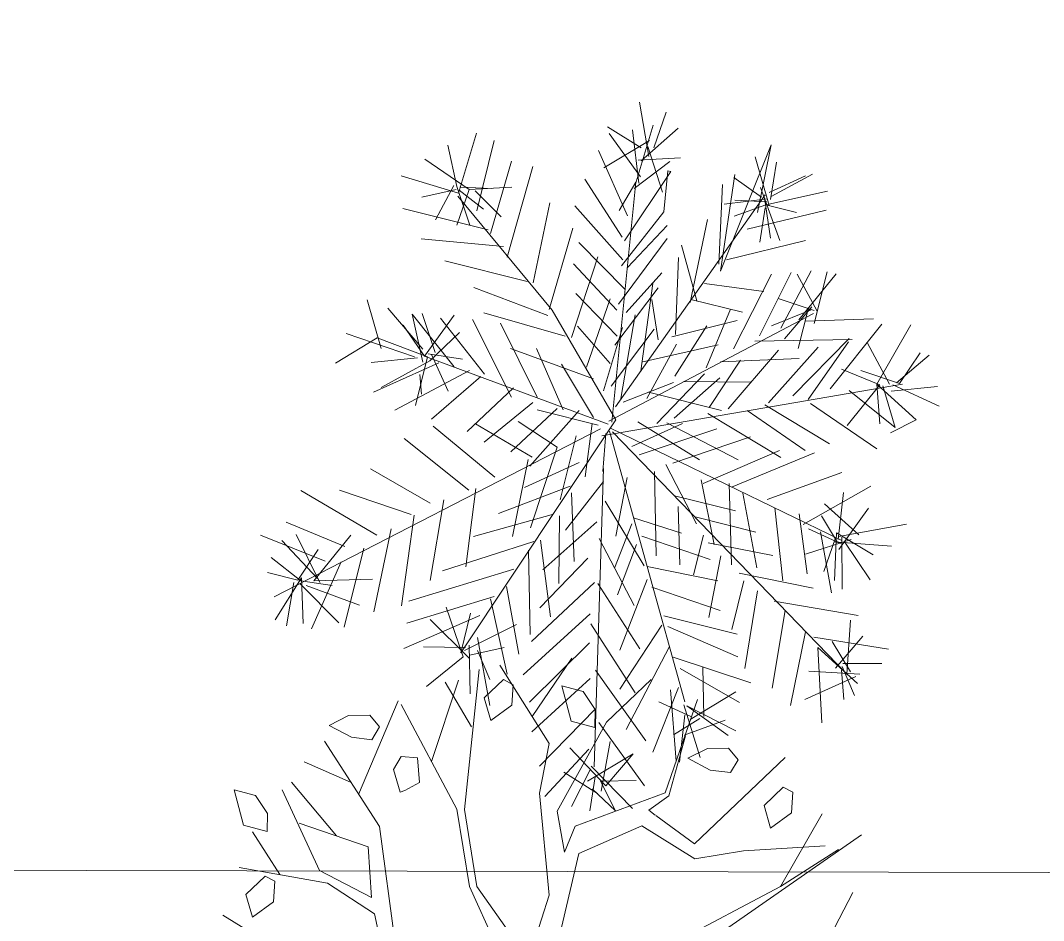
# Model space of a CAD drawing. Header units: millimetres. Extents: x -176651 to 388869, y -469666 to 486614.
# Drawn here: x 240476 to 244578, y 120836 to 124446 of the extents above; entities that cross this region are included whole.
import ezdxf

# ---------------------------------------------------------------- set-up
doc = ezdxf.new("R2010")
doc.units = ezdxf.units.MM
doc.layers.add('A- FURNITURE', color=252, linetype='Continuous', lineweight=0)
doc.layers.add('ad-Road', color=8, linetype='Continuous')
doc.layers.add('ad-Road Hatch', color=8, linetype='Continuous')

# ---------------------------------------------------------------- blocks, each defined once
blk = doc.blocks.new('A$C4fb60e89')
at = {"layer": 'ad-Road Hatch', "ltscale": 5, "transparency": 33554687}
h = blk.add_hatch(dxfattribs=at)
h.set_pattern_fill('AR-HBONE', color=256, scale=15)
h.set_pattern_definition([(45, (-193247.7, -428758.8), (0, 2155.2615), [4572, -1524]), (135, (-192170.1, -427681.1), (2e-13, 2155.2615), [4572, -1524])])
h.paths.add_polyline_path([(175594.5, -250241), (169177.9, -249341.1), (167473.5, -249057.1), (167473.5, -138693.9), (101313.5, -138693.9), (101313.5, -199953.9), (101307.7, -237994.6), (101040.4, -268291), (101007.7, -280967.7), (101066.4, -293683.6), (101242.5, -311127.2), (100909.9, -319343.6), (100949.1, -333937.5), (100668.7, -366959.6), (100727.3, -390982.9), (100668.7, -404585.6), (100538.2, -420418.5), (100466.5, -428758.8), (92426.2, -427265.5), (92163.5, -427209.5), (92163.5, -321453.9), (24803.5, -321453.9), (24803.5, -412960.5), (15653.5, -411028.6), (15653.5, -321452.2), (-19535.1, -321452.2), (-34427.5, -319476.7), (-65207.4, -315394.6), (-171770.1, -301268.1), (-185853.9, -298333.1), (-193247.7, -296831.5), (-193244, -292907.6), (-191913.8, -285219.4), (-191838.8, -284678.8), (-183397.4, -286393.2), (-169722.9, -289242.8), (-53141.2, -304697.5), (-18730.1, -309262.2), (15653.3, -309262.2), (15653.5, 703.4), (24803.5, 1114.6), (24803.5, -129543.9), (92163.5, -129543.9), (92163.5, 15133.3), (101313.5, 17712.8), (101313.5, -129543.9), (167473.5, -129543.9), (167473.5, 35551.6), (175738, 37855), (175848.8, 28595.3), (175835.8, 25947.4), (175777.1, 14040.5), (175855.3, 2315.8), (175659.7, -18036.1), (175731.4, -34038.6), (175718.4, -46839.2), (175672.7, -63402.4), (175816.2, -82071.9), (175542.3, -106356), (175490.2, -124640.8), (175574.9, -145018.8), (175731.4, -168892), (175796.6, -181268.8), (175796.6, -192667.4), (175744.5, -208200.3), (175829.2, -223276.8), (175887.9, -234871.1)])
h.paths.add_polyline_path([(24803.5, -309263.9), (92163.5, -309263.9), (92163.5, -138693.9), (24803.5, -138693.9)], flags=16)
blk = doc.blocks.new('ERFWEF')
at = {"color": 219, "linetype": 'Continuous', "true_color": 0x642165}
for p, q in [((260796.0902, 1945739.3816), (260796.2935, 1945739.9083)), ((260796.2036, 1945739.6946), (260796.1494, 1945739.8953)), ((260796.4871, 1945739.5478), (260796.3792, 1945739.9032)), ((260795.7407, 1945739.8671), (260795.655, 1945739.8499)), ((260795.6951, 1945739.5511), (260795.948, 1945739.8726)), ((260795.8231, 1945739.846), (260795.7407, 1945739.8671)), ((260796.0611, 1945739.3905), (260795.9552, 1945739.8549)), ((260796.0128, 1945739.6023), (260796.2025, 1945739.8886)), ((260796.4497, 1945739.671), (260796.6651, 1945739.8543)), ((260795.655, 1945739.8499), (260795.7283, 1945739.7805)), ((260795.8481, 1945739.7913), (260795.8231, 1945739.846)), ((260796.3777, 1945739.8439), (260796.2841, 1945739.7927)), ((260796.3777, 1945739.8439), (260796.4098, 1945739.8135)), ((260796.3832, 1945739.7352), (260796.4098, 1945739.8135)), ((260795.7432, 1945739.406), (260795.6208, 1945739.7933)), ((260795.7283, 1945739.7805), (260795.8048, 1945739.7494)), ((260795.8048, 1945739.7494), (260795.8481, 1945739.7913)), ((260796.2841, 1945739.7927), (260796.2859, 1945739.6979)), ((260795.6783, 1945739.6076), (260795.5204, 1945739.7345)), ((260796.2859, 1945739.6979), (260796.3832, 1945739.7352)), ((260796.5972, 1945739.7583), (260796.5955, 1945739.6119)), ((260796.5972, 1945739.7583), (260796.6737, 1945739.7139)), ((260795.22, 1945739.7005), (260795.2183, 1945739.5541)), ((260795.22, 1945739.7005), (260795.2964, 1945739.6561)), ((260796.7012, 1945739.6309), (260796.6737, 1945739.7139)), ((260796.7315, 1945739.5699), (260796.9496, 1945739.6891)), ((260795.324, 1945739.5731), (260795.2964, 1945739.6561)), ((260795.4655, 1945739.298), (260795.4049, 1945739.6493)), ((260795.5669, 1945739.4141), (260795.4499, 1945739.67)), ((260795.9006, 1945739.6536), (260795.8574, 1945739.6118)), ((260795.963, 1945739.6308), (260795.9006, 1945739.6536)), ((260795.8574, 1945739.6118), (260795.8591, 1945739.517)), ((260795.9448, 1945739.5342), (260795.963, 1945739.6308)), ((260796.5955, 1945739.6119), (260796.6804, 1945739.5626)), ((260796.6804, 1945739.5626), (260796.7012, 1945739.6309)), ((260796.9603, 1945739.3465), (260797.0136, 1945739.6285)), ((260795.3032, 1945739.5048), (260795.324, 1945739.5731)), ((260796.4466, 1945739.2786), (260796.7315, 1945739.5699)), ((260795.2183, 1945739.5541), (260795.3032, 1945739.5048)), ((260795.8791, 1945739.5188), (260795.9448, 1945739.5342)), ((260796.3978, 1945739.3655), (260796.4871, 1945739.5478)), ((260796.8844, 1945739.2352), (260797.1075, 1945739.5623)), ((260795.3068, 1945739.3243), (260795.2464, 1945739.5189)), ((260795.6787, 1945739.3387), (260795.4355, 1945739.5027)), ((260795.8591, 1945739.517), (260795.8791, 1945739.5188)), ((260797.0188, 1945739.4381), (260797.1934, 1945739.4539)), ((260795.6665, 1945738.8183), (260795.7432, 1945739.406)), ((260796.8953, 1945739.2203), (260797.0223, 1945739.4345)), ((260795.4822, 1945739.2414), (260795.1578, 1945739.3947)), ((260796.0283, 1945739.0791), (260796.0611, 1945739.3905)), ((260796.0574, 1945739.0703), (260796.0902, 1945739.3816)), ((260796.3282, 1945738.9609), (260796.3978, 1945739.3655)), ((260797.0942, 1945739.3625), (260797.0085, 1945739.3453)), ((260797.1766, 1945739.3415), (260797.0942, 1945739.3625)), ((260795.2488, 1945739.3337), (260795.1552, 1945739.2825)), ((260795.2488, 1945739.3337), (260795.2809, 1945739.3034)), ((260795.6787, 1945739.3387), (260795.6379, 1945739.1393)), ((260797.0085, 1945739.3453), (260797.0817, 1945739.2759)), ((260797.2016, 1945739.2868), (260797.1766, 1945739.3415)), ((260795.1552, 1945739.2825), (260795.157, 1945739.1877)), ((260795.2543, 1945739.225), (260795.2809, 1945739.3034)), ((260795.6379, 1945739.1393), (260795.4655, 1945739.298)), ((260796.4321, 1945739.1114), (260796.4466, 1945739.2786)), ((260797.1583, 1945739.2449), (260797.2016, 1945739.2868)), ((260795.6322, 1945739.0724), (260795.4822, 1945739.2414)), ((260796.9446, 1945739.0072), (260797.3863, 1945739.2465)), ((260797.0817, 1945739.2759), (260797.1583, 1945739.2449)), ((260795.361, 1945738.8903), (260795.0437, 1945739.2268)), ((260795.157, 1945739.1877), (260795.2543, 1945739.225)), ((260796.4321, 1945739.1114), (260796.5004, 1945739.2005)), ((260796.5004, 1945739.2005), (260796.8844, 1945739.2352)), ((260796.8032, 1945739.1853), (260796.8953, 1945739.2203)), ((260796.8225, 1945739.159), (260796.8032, 1945739.1853)), ((260796.8238, 1945739.1577), (260796.9446, 1945739.0072)), ((260796.4867, 1945739.0914), (260796.7587, 1945739.1325)), ((260796.7587, 1945739.1325), (260796.9297, 1945738.9489)), ((260797.3469, 1945739.1337), (260797.2533, 1945739.0825)), ((260797.3469, 1945739.1337), (260797.3789, 1945739.1034)), ((260796.0797, 1945738.7625), (260796.0283, 1945739.0791)), ((260796.2827, 1945738.7145), (260796.4867, 1945739.0914)), ((260797.2533, 1945739.0825), (260797.255, 1945738.9877)), ((260797.3524, 1945739.025), (260797.3789, 1945739.1034)), ((260795.2265, 1945739.033), (260795.0548, 1945738.9041)), ((260795.6164, 1945738.7888), (260795.6322, 1945739.0724)), ((260796.1586, 1945738.7924), (260796.0574, 1945739.0703)), ((260797.255, 1945738.9877), (260797.3524, 1945739.025)), ((260794.9209, 1945738.9898), (260794.9192, 1945738.8435)), ((260794.9209, 1945738.9898), (260794.9973, 1945738.9455)), ((260796.2116, 1945738.7831), (260796.3282, 1945738.9609)), ((260797.2324, 1945738.7521), (260797.4693, 1945738.9892)), ((260795.0249, 1945738.8625), (260794.9973, 1945738.9455)), ((260796.9297, 1945738.9489), (260797.1261, 1945738.9286)), ((260797.1261, 1945738.9286), (260797.4473, 1945738.8627)), ((260795.6113, 1945738.7801), (260795.361, 1945738.8903)), ((260794.9192, 1945738.8435), (260795.0041, 1945738.7942)), ((260795.0041, 1945738.7942), (260795.0249, 1945738.8625)), ((260795.3807, 1945738.8671), (260795.1705, 1945738.7901)), ((260795.6907, 1945738.6871), (260795.3807, 1945738.8671)), ((260797.5999, 1945738.8666), (260796.8245, 1945738.5908)), ((260797.2324, 1945738.7521), (260797.4949, 1945738.8338)), ((260795.1705, 1945738.7901), (260794.9016, 1945738.5833)), ((260795.1648, 1945738.788), (260795.0798, 1945738.4915)), ((260795.78, 1945738.7289), (260795.6665, 1945738.8183)), ((260795.0404, 1945738.69), (260794.9087, 1945738.7665)), ((260795.78, 1945738.7289), (260796.0735, 1945738.7571)), ((260796.6805, 1945738.6276), (260797.2324, 1945738.7521)), ((260795.7173, 1945738.6723), (260795.4985, 1945738.3941)), ((260795.691, 1945738.6876), (260795.7173, 1945738.6723)), ((260796.2937, 1945738.669), (260796.6805, 1945738.6276)), ((260795.7634, 1945738.6456), (260795.5094, 1945738.3597)), ((260795.7631, 1945738.6451), (260795.7641, 1945738.6445)), ((260796.0329, 1945738.6464), (260795.7641, 1945738.6445)), ((260797.3715, 1945738.5074), (260797.5052, 1945738.6522)), ((260795.0121, 1945738.6002), (260794.9185, 1945738.5491)), ((260795.0121, 1945738.6002), (260795.0442, 1945738.5699)), ((260795.2836, 1945738.5208), (260795.3023, 1945738.6038)), ((260795.3023, 1945738.6038), (260795.36, 1945738.6016)), ((260795.36, 1945738.6016), (260795.3925, 1945738.5306)), ((260796.2823, 1945738.6075), (260796.6871, 1945738.5535)), ((260796.8245, 1945738.5908), (260796.9199, 1945738.4417)), ((260794.9185, 1945738.5491), (260794.9203, 1945738.4543)), ((260795.0176, 1945738.4915), (260795.0442, 1945738.5699)), ((260796.0838, 1945738.5571), (260795.9309, 1945738.2198)), ((260796.3361, 1945738.1803), (260796.2522, 1945738.5656)), ((260796.6871, 1945738.5535), (260796.7889, 1945738.5295)), ((260795.2849, 1945738.4469), (260795.2836, 1945738.5208)), ((260795.3925, 1945738.5306), (260795.3607, 1945738.4759)), ((260796.1966, 1945738.5349), (260795.9928, 1945738.1838)), ((260796.2026, 1945738.5367), (260796.272, 1945738.209)), ((260796.7889, 1945738.5295), (260797.0466, 1945738.2042)), ((260796.9199, 1945738.4417), (260797.3715, 1945738.5074)), ((260797.3715, 1945738.5074), (260797.469, 1945738.3336)), ((260794.9203, 1945738.4543), (260795.0176, 1945738.4915)), ((260795.0798, 1945738.4915), (260794.9417, 1945738.396)), ((260795.3607, 1945738.4759), (260795.2849, 1945738.4469)), ((260796.9468, 1945738.4027), (260797.2844, 1945738.4947)), ((260797.5, 1945738.4971), (260797.4143, 1945738.4799)), ((260797.4143, 1945738.4799), (260797.4876, 1945738.4105)), ((260797.5824, 1945738.4761), (260797.5, 1945738.4971)), ((260797.6074, 1945738.4213), (260797.5824, 1945738.4761)), ((260797.5642, 1945738.3795), (260797.6074, 1945738.4213)), ((260795.4985, 1945738.3941), (260795.4178, 1945738.3537)), ((260796.9468, 1945738.4027), (260797.0596, 1945738.2552)), ((260797.4876, 1945738.4105), (260797.5642, 1945738.3795)), ((260795.286, 1945738.0205), (260794.9214, 1945738.361)), ((260795.5094, 1945738.3597), (260794.9293, 1945738.2102)), ((260795.4178, 1945738.3537), (260795.1849, 1945738.2863)), ((260795.1901, 1945738.2856), (260795.0484, 1945738.2454)), ((260797.0596, 1945738.2552), (260797.4277, 1945738.2054)), ((260795.9309, 1945738.2198), (260795.7093, 1945738.0089)), ((260795.9928, 1945738.1838), (260795.7536, 1945737.9714)), ((260796.272, 1945738.209), (260796.0991, 1945737.9113)), ((260796.3361, 1945738.1803), (260796.6715, 1945737.8717)), ((260797.0466, 1945738.2042), (260797.0826, 1945737.6681)), ((260795.042, 1945738.1424), (260794.9563, 1945738.1252)), ((260795.1244, 1945738.1214), (260795.042, 1945738.1424)), ((260797.2481, 1945738.161), (260797.2049, 1945738.1192)), ((260797.3105, 1945738.1382), (260797.2481, 1945738.161)), ((260797.2923, 1945738.0416), (260797.3105, 1945738.1382)), ((260794.9563, 1945738.1252), (260795.0296, 1945738.0558)), ((260795.1494, 1945738.0666), (260795.1244, 1945738.1214)), ((260796.2983, 1945738.1118), (260796.1566, 1945737.9248)), ((260796.2983, 1945738.1118), (260796.5079, 1945737.9316)), ((260797.2049, 1945738.1192), (260797.2066, 1945738.0244)), ((260795.0296, 1945738.0558), (260795.1061, 1945738.0248)), ((260795.1061, 1945738.0248), (260795.1494, 1945738.0666)), ((260796.7256, 1945738.0759), (260796.6398, 1945738.0587)), ((260796.6398, 1945738.0587), (260796.7131, 1945737.9893)), ((260796.808, 1945738.0549), (260796.7256, 1945738.0759)), ((260796.833, 1945738.0001), (260796.808, 1945738.0549)), ((260795.1987, 1945738.0126), (260795.1035, 1945737.9625)), ((260795.7536, 1945737.9714), (260795.1987, 1945738.0126)), ((260795.7093, 1945738.0089), (260795.286, 1945738.0205)), ((260797.2066, 1945738.0244), (260797.2266, 1945738.0262)), ((260797.2266, 1945738.0262), (260797.2923, 1945738.0416)), ((260795.4176, 1945737.9909), (260795.324, 1945737.6588)), ((260796.7131, 1945737.9893), (260796.7897, 1945737.9583)), ((260796.7897, 1945737.9583), (260796.833, 1945738.0001)), ((260795.7405, 1945737.9244), (260795.7388, 1945737.778)), ((260795.7405, 1945737.9244), (260795.8169, 1945737.88)), ((260796.1566, 1945737.9248), (260796.2062, 1945737.6969)), ((260796.5079, 1945737.9316), (260796.4215, 1945737.5836)), ((260795.2386, 1945737.8943), (260795.1554, 1945737.8488)), ((260795.281, 1945737.8696), (260795.2444, 1945737.9043)), ((260795.401, 1945737.8937), (260795.3993, 1945737.7474)), ((260795.401, 1945737.8937), (260795.4774, 1945737.8494)), ((260796.0991, 1945737.9113), (260796.0186, 1945737.6302)), ((260795.1554, 1945737.8488), (260795.1571, 1945737.754)), ((260795.2544, 1945737.7913), (260795.281, 1945737.8696)), ((260795.5049, 1945737.7664), (260795.4774, 1945737.8494)), ((260795.8445, 1945737.797), (260795.8169, 1945737.88)), ((260796.1159, 1945737.8547), (260795.9752, 1945737.3276)), ((260796.1159, 1945737.8547), (260796.2171, 1945737.5744)), ((260796.6715, 1945737.8717), (260797.0143, 1945737.579)), ((260795.1571, 1945737.754), (260795.2544, 1945737.7913)), ((260795.4842, 1945737.698), (260795.5049, 1945737.7664)), ((260795.7388, 1945737.778), (260795.8237, 1945737.7287)), ((260795.8237, 1945737.7287), (260795.8445, 1945737.797)), ((260796.4708, 1945737.7823), (260796.7787, 1945737.4581)), ((260797.2067, 1945737.7965), (260797.121, 1945737.7793)), ((260797.121, 1945737.7793), (260797.1943, 1945737.7099)), ((260797.2891, 1945737.7754), (260797.2067, 1945737.7965)), ((260797.3141, 1945737.7207), (260797.2891, 1945737.7754)), ((260795.3993, 1945737.7474), (260795.4842, 1945737.698)), ((260797.2709, 1945737.6788), (260797.3141, 1945737.7207)), ((260796.2062, 1945737.6969), (260796.2392, 1945737.3265)), ((260797.1943, 1945737.7099), (260797.2709, 1945737.6788)), ((260796.8032, 1945737.6556), (260796.76, 1945737.6138)), ((260796.8657, 1945737.6328), (260796.8032, 1945737.6556)), ((260796.0186, 1945737.6302), (260795.7519, 1945737.3987)), ((260796.76, 1945737.6138), (260796.7617, 1945737.519)), ((260796.8474, 1945737.5362), (260796.8657, 1945737.6328)), ((260796.3008, 1945737.5856), (260796.2991, 1945737.4392)), ((260796.3008, 1945737.5856), (260796.3772, 1945737.5412)), ((260796.4047, 1945737.4583), (260796.3772, 1945737.5412)), ((260796.7617, 1945737.519), (260796.7817, 1945737.5208)), ((260796.7817, 1945737.5208), (260796.8474, 1945737.5362)), ((260795.8909, 1945737.4736), (260795.7973, 1945737.4225)), ((260795.8909, 1945737.4736), (260795.9229, 1945737.4433)), ((260796.2238, 1945737.4994), (260796.0152, 1945737.3395)), ((260795.8963, 1945737.3649), (260795.9229, 1945737.4433)), ((260796.2991, 1945737.4392), (260796.384, 1945737.3899)), ((260796.384, 1945737.3899), (260796.4047, 1945737.4583)), ((260795.7973, 1945737.4225), (260795.799, 1945737.3277)), ((260795.799, 1945737.3277), (260795.8963, 1945737.3649))]:
    blk.add_line(p, q, dxfattribs=at)
blk.add_circle((260796.163, 1945738.6615), 0.131, dxfattribs=at)
blk = doc.blocks.new('TJRYJR6J')
at = {"color": 240, "true_color": 0xed1f24, "transparency": 33554546}
for p, q in [((213543.8586, 1920195.087), (213544.1257, 1920195.5144)), ((213543.8612, 1920195.1432), (213543.8763, 1920195.4805)), ((213543.6709, 1920195.4221), (213543.9491, 1920195.0942)), ((213543.9635, 1920194.9133), (213544.2453, 1920195.4189)), ((213545.4083, 1920194.9724), (213545.4504, 1920195.41)), ((213543.8586, 1920195.087), (213543.4532, 1920195.3417)), ((213545.3669, 1920195.0532), (213545.1521, 1920195.2881)), ((213545.467, 1920195.0261), (213545.636, 1920195.2777)), ((213544.0219, 1920194.7078), (213544.3379, 1920195.2232)), ((213545.3006, 1920194.8308), (213545.1495, 1920195.2319)), ((213545.2418, 1920194.7771), (213545.5088, 1920195.2045)), ((213545.2761, 1920194.7868), (213545.3402, 1920195.2121)), ((213543.8489, 1920195.1212), (213543.5678, 1920195.1338)), ((213543.8392, 1920195.1554), (213543.6262, 1920194.9284)), ((213543.8612, 1920195.1432), (213543.8803, 1920194.8156)), ((213543.8709, 1920195.1089), (213544.0197, 1920194.9107)), ((213543.8831, 1920195.1309), (213544.1275, 1920195.0524)), ((213544.1023, 1920194.4902), (213544.4918, 1920195.1374)), ((213545.0321, 1920195.1245), (213545.1193, 1920194.5573)), ((213545.3398, 1920194.953), (213545.697, 1920195.1285)), ((213544.0122, 1920194.7421), (213543.3966, 1920195.0851)), ((213543.9491, 1920195.0942), (213543.7801, 1920194.8426)), ((213544.3387, 1920193.9838), (213543.8464, 1920195.065)), ((213543.9491, 1920195.0942), (213544.2839, 1920195.0228)), ((213543.9931, 1920195.0697), (213544.1394, 1920194.8152)), ((213545.4476, 1920195.0946), (213545.0367, 1920194.9778)), ((213545.4231, 1920195.0507), (213545.4397, 1920194.6668)), ((213545.3178, 1920194.9652), (213545.6527, 1920194.8939)), ((213545.0335, 1920194.4034), (213544.8656, 1920194.9292)), ((213545.2296, 1920194.7551), (213545.5622, 1920194.8867)), ((213544.0951, 1920194.5806), (213543.4745, 1920194.8112)), ((213544.2486, 1920194.2357), (213544.5452, 1920194.8196)), ((213544.5648, 1920192.9935), (213545.2541, 1920194.7991)), ((213545.0433, 1920194.3691), (213545.5474, 1920194.8085)), ((213545.2541, 1920194.7991), (213545.0656, 1920194.616)), ((213545.5254, 1920194.8207), (213545.4101, 1920194.5104)), ((213545.5474, 1920194.8085), (213545.5254, 1920194.8207)), ((213546.381, 1920194.8049), (213545.7223, 1920193.9331)), ((213546.1334, 1920194.309), (213546.381, 1920194.8049)), ((213544.9917, 1920194.225), (213544.7333, 1920194.7436)), ((213546.2318, 1920194.744), (213546.2361, 1920194.3382)), ((213545.7223, 1920193.9331), (213546.0361, 1920194.6514)), ((213546.1947, 1920194.4189), (213546.0239, 1920194.6294)), ((213546.2607, 1920194.3822), (213546.3857, 1920194.6583)), ((213543.6111, 1920194.591), (213544.2047, 1920194.2602)), ((213544.3168, 1920193.9961), (213544.6695, 1920194.5774)), ((213545.9212, 1920194.6002), (213545.7248, 1920193.9893)), ((213542.9332, 1920194.0468), (213542.9289, 1920194.4526)), ((213544.9474, 1920193.9904), (213544.6865, 1920194.4527)), ((213545.4101, 1920194.5104), (213544.9672, 1920194.181)), ((213546.2387, 1920194.3944), (213545.8916, 1920194.4438)), ((213546.2264, 1920194.3725), (213545.9821, 1920194.451)), ((213546.2095, 1920194.4971), (213546.2455, 1920194.0449)), ((213546.2632, 1920194.4384), (213546.581, 1920194.4918)), ((213546.2729, 1920194.4042), (213546.6372, 1920194.4892)), ((213544.626, 1920193.1034), (213546.2289, 1920194.4287)), ((213545.0112, 1920194.1565), (213545.4051, 1920194.398)), ((213545.4214, 1920193.7551), (213545.7302, 1920194.3609)), ((213546.2167, 1920194.4067), (213546.1796, 1920194.0816)), ((213543.2558, 1920193.9535), (213543.0705, 1920194.3449)), ((213544.2923, 1920193.9521), (213543.7794, 1920194.3244)), ((213544.4289, 1920193.7319), (213544.8036, 1920194.301)), ((213544.8397, 1920193.8487), (213544.6007, 1920194.2988)), ((213545.3781, 1920194.2978), (213544.8642, 1920193.8927)), ((213546.2142, 1920194.3505), (213545.9428, 1920194.3288)), ((213546.2019, 1920194.3285), (213546.0891, 1920194.0744)), ((213546.2142, 1920194.3505), (213546.7201, 1920194.3278)), ((213546.2142, 1920194.3505), (213546.434, 1920194.228)), ((213542.6939, 1920194.2378), (213543.1751, 1920193.9121)), ((213543.2288, 1920193.8533), (213543.2464, 1920194.2469)), ((213543.4609, 1920193.7528), (213543.2464, 1920194.2469)), ((213543.3437, 1920193.9045), (213543.3246, 1920194.2321)), ((213545.4776, 1920193.7525), (213545.4757, 1920194.2146)), ((213546.6686, 1920194.1836), (213546.016, 1920194.2016)), ((213542.926, 1920194.1373), (213542.5494, 1920194.0302)), ((213543.2753, 1920193.885), (213542.926, 1920194.1373)), ((213543.2533, 1920193.8973), (213543.1534, 1920194.1834)), ((213543.2533, 1920193.8973), (213543.569, 1920194.1535)), ((213543.4565, 1920194.1586), (213543.6807, 1920193.6303)), ((213545.4267, 1920194.1266), (213545.2426, 1920193.5377)), ((213543.8393, 1920193.3978), (213543.7009, 1920194.08)), ((213543.8036, 1920194.1092), (213544.3849, 1920193.7564)), ((213544.7856, 1920193.6484), (213544.5564, 1920194.0642)), ((213544.9056, 1920193.812), (213545.2653, 1920194.0437)), ((213543.197, 1920193.8998), (213542.828, 1920193.9614)), ((213543.285, 1920193.8508), (213543.5736, 1920194.0069)), ((213543.911, 1920193.9917), (213544.0397, 1920193.3438)), ((213544.599, 1920193.0033), (213544.3387, 1920193.9838)), ((213544.4847, 1920193.4703), (213544.8105, 1920193.9514)), ((213544.8952, 1920193.328), (213545.1723, 1920193.9803)), ((213545.7933, 1920194.0088), (213546.4459, 1920193.9908)), ((213543.2753, 1920193.885), (213543.0792, 1920193.5333)), ((213544.5305, 1920192.9838), (213543.2533, 1920193.8973)), ((213543.2875, 1920193.907), (213543.5416, 1920193.7942)), ((213543.3095, 1920193.8948), (213543.3628, 1920193.5769)), ((213544.7489, 1920193.5824), (213545.204, 1920193.9338)), ((213546.0153, 1920193.6834), (213545.5731, 1920193.8722)), ((213543.3509, 1920193.814), (213542.7837, 1920193.7268)), ((213542.8522, 1920193.7463), (213543.285, 1920193.8508)), ((213544.6754, 1920193.4505), (213544.4998, 1920193.8076)), ((213545.0959, 1920193.533), (213545.133, 1920193.8581)), ((213546.1108, 1920193.803), (213545.6603, 1920193.305)), ((213543.1798, 1920193.7654), (213543.1502, 1920193.609)), ((213543.9351, 1920193.7766), (213544.5139, 1920193.3676)), ((213544.213, 1920193.1895), (213544.1355, 1920193.7226)), ((213544.5651, 1920193.2526), (213544.8444, 1920193.7021)), ((213544.9716, 1920193.7752), (213544.6848, 1920193.1571)), ((213545.4336, 1920193.777), (213545.8073, 1920193.5688)), ((213545.8877, 1920193.3511), (213546.2672, 1920193.7735)), ((213546.0686, 1920193.3655), (213546.4236, 1920193.744)), ((213546.3865, 1920193.4189), (213546.3111, 1920193.749)), ((213546.3375, 1920193.331), (213546.5458, 1920193.7047)), ((213543.5708, 1920193.6915), (213542.9106, 1920193.5408)), ((213543.6465, 1920193.6205), (213543.1744, 1920193.3938)), ((213544.6336, 1920193.2721), (213545.0887, 1920193.6235)), ((213546.0153, 1920193.6834), (213546.0153, 1920193.6834)), ((213546.2276, 1920193.3922), (213546.6117, 1920193.6679)), ((213544.2966, 1920193.5463), (213544.4329, 1920193.067)), ((213545.4084, 1920193.2148), (213545.7194, 1920193.6178)), ((213546.3645, 1920193.4311), (213546.1129, 1920193.6001)), ((213543.876, 1920193.4638), (213543.4259, 1920193.2248)), ((213544.8851, 1920193.1031), (213545.2278, 1920193.4595)), ((213545.5017, 1920193.5374), (213545.1493, 1920193.2152)), ((213545.2084, 1920193.528), (213545.7486, 1920193.5151)), ((213546.3548, 1920193.4654), (213546.0758, 1920193.2751)), ((213544.5428, 1920193.0058), (213546.3523, 1920193.4092)), ((213544.932, 1920193.3939), (213545.5504, 1920193.3662)), ((213546.3425, 1920193.4434), (213546.0027, 1920193.4023)), ((213546.3205, 1920193.4556), (213546.1613, 1920193.1698)), ((213543.3153, 1920192.7678), (213542.9225, 1920193.3037)), ((213543.5427, 1920192.814), (213543.1719, 1920193.3376)), ((213543.9932, 1920193.3121), (213543.5333, 1920193.1073)), ((213545.8412, 1920193.3194), (213546.5988, 1920193.1277)), ((213546.2715, 1920193.3677), (213546.8067, 1920193.2423)), ((213543.8728, 1920192.8893), (213543.5067, 1920193.2663)), ((213544.1691, 1920193.214), (213543.7189, 1920192.9751)), ((213544.4523, 1920192.9986), (213544.0126, 1920193.2436)), ((213545.5331, 1920193.2318), (213546.1465, 1920193.0916)), ((213542.9877, 1920192.7487), (213542.5996, 1920193.1379)), ((213544.3352, 1920193.1503), (213543.8361, 1920192.8234)), ((213544.088, 1920192.9135), (213543.8415, 1920193.1949)), ((213544.6945, 1920193.1229), (213545.1248, 1920193.1712)), ((213544.9093, 1920192.8879), (213545.3839, 1920193.1709)), ((213544.9096, 1920193.1471), (213545.4373, 1920192.853)), ((213545.203, 1920193.1565), (213545.7259, 1920193.0091)), ((213545.3493, 1920192.902), (213545.6895, 1920193.2023)), ((213545.4935, 1920192.8505), (213546.0049, 1920193.1994)), ((213545.8186, 1920192.8134), (213546.3177, 1920193.1403)), ((213546.0215, 1920192.8156), (213546.5768, 1920193.14)), ((213546.3245, 1920192.7907), (213546.8604, 1920193.1836)), ((213542.5084, 1920192.6125), (213542.0129, 1920193.1191)), ((213545.056, 1920192.8926), (213545.4938, 1920193.1096)), ((213546.5645, 1920193.118), (213546.1314, 1920192.7543)), ((213546.6936, 1920192.7291), (213547.0828, 1920193.1173)), ((213546.7087, 1920193.0665), (213546.7938, 1920192.7021)), ((213544.4621, 1920192.9643), (213541.5841, 1920192.3497)), ((213542.3134, 1920193.0381), (213542.8166, 1920192.7001)), ((213542.9103, 1920191.5241), (213544.599, 1920193.0033)), ((213544.4084, 1920193.0231), (213544.244, 1920192.6248)), ((213542.2371, 1920192.5908), (213541.8341, 1920192.9018)), ((213543.7132, 1920192.3444), (213544.088, 1920192.9135)), ((213544.2592, 1920192.9621), (213544.0019, 1920192.5005)), ((213544.4938, 1920192.9178), (213544.3907, 1920192.6295)), ((213544.4595, 1920192.9081), (213546.894, 1920192.6751)), ((213544.528, 1920192.9276), (213544.5397, 1920190.6737)), ((213544.5403, 1920192.9495), (213546.0907, 1920191.5957)), ((213545.8522, 1920190.5473), (213544.55, 1920192.9153)), ((213544.7651, 1920192.9395), (213545.163, 1920192.516)), ((213546.7156, 1920192.7169), (213546.4543, 1920192.9201)), ((213542.0536, 1920192.5202), (213541.6067, 1920192.8557)), ((213543.8386, 1920192.8796), (213543.5543, 1920192.3177)), ((213544.6671, 1920192.7636), (213545.1097, 1920192.8339)), ((213544.9875, 1920192.8732), (213545.4636, 1920192.435)), ((213545.3248, 1920192.8581), (213545.7984, 1920192.3636)), ((213545.7843, 1920192.8037), (213546.2042, 1920192.368)), ((213546.872, 1920192.6873), (213546.5984, 1920192.8686)), ((213546.85, 1920192.6996), (213547.1606, 1920192.8434)), ((213546.872, 1920192.6873), (213547.0947, 1920192.8802)), ((213541.9581, 1920192.4005), (213541.7606, 1920192.7699)), ((213541.9679, 1920192.3663), (213541.8853, 1920192.7868)), ((213543.1002, 1920192.7437), (213542.8256, 1920192.1476)), ((213543.1312, 1920192.179), (213543.3715, 1920192.7653)), ((213544.2271, 1920192.7495), (213543.7503, 1920192.6695)), ((213544.7086, 1920192.6829), (213545.3638, 1920192.7211)), ((213545.6376, 1920192.799), (213546.0013, 1920192.3658)), ((213546.1411, 1920192.7201), (213546.5585, 1920192.2282)), ((213546.4687, 1920192.7392), (213546.7444, 1920192.3551)), ((213546.6936, 1920192.7291), (213546.6345, 1920192.4163)), ((213546.6936, 1920192.7291), (213546.9253, 1920192.3695)), ((213541.8237, 1920192.4178), (213541.6431, 1920192.6625)), ((213541.9239, 1920192.3908), (213542.3081, 1920192.6665)), ((213542.5492, 1920192.0135), (213542.8385, 1920192.6878)), ((213544.403, 1920192.6515), (213543.7033, 1920190.3619)), ((213544.3907, 1920192.6295), (213544.403, 1920192.6515)), ((213546.3779, 1920192.4729), (213546.7156, 1920192.7169)), ((213546.7375, 1920192.7046), (213546.7444, 1920192.3551)), ((213546.7912, 1920192.6459), (213547.1603, 1920192.5843)), ((213546.8158, 1920192.6899), (213547.1307, 1920192.4279)), ((213541.8017, 1920192.4301), (213542.0244, 1920192.6229)), ((213542.6331, 1920192.6294), (213542.3243, 1920192.0236)), ((213544.1071, 1920192.5859), (213543.4959, 1920192.5231)), ((213544.9504, 1920192.5481), (213545.6056, 1920192.5863)), ((213541.8017, 1920192.4301), (213541.5819, 1920192.5526)), ((213542.1758, 1920192.4809), (213541.8061, 1920192.0243)), ((213542.3812, 1920192.5393), (213542.0627, 1920191.9677)), ((213544.1046, 1920192.5297), (213543.9792, 1920191.9945)), ((213544.376, 1920192.5513), (213543.9795, 1920192.2536)), ((213544.5666, 1920192.5315), (213544.3558, 1920192.1016)), ((213544.7915, 1920192.5214), (213544.6268, 1920191.8641)), ((213544.8942, 1920192.5506), (213545.0059, 1920192.0274)), ((213541.836, 1920192.4398), (213541.5423, 1920192.1713)), ((213541.7675, 1920192.4203), (213541.618, 1920192.1003)), ((213541.836, 1920192.4398), (213541.7524, 1920192.083)), ((213541.8115, 1920192.3958), (213542.031, 1920192.0142)), ((213542.0558, 1920192.3173), (213541.8237, 1920192.4178)), ((213541.9239, 1920192.3908), (213542.3809, 1920192.2802)), ((213543.9186, 1920192.4028), (213543.2537, 1920192.3988)), ((213544.3464, 1920192.3949), (213544.5119, 1920191.8129)), ((213545.8009, 1920192.4199), (213545.1432, 1920192.3254)), ((213541.8554, 1920192.3713), (213542.2266, 1920192.1068)), ((213543.9626, 1920192.3783), (213543.8152, 1920191.8554)), ((213545.1335, 1920192.3596), (213545.0986, 1920191.8317)), ((213545.3533, 1920192.2371), (213546.0673, 1920192.3291)), ((213546.9253, 1920192.3695), (213546.6979, 1920192.3233)), ((213542.9406, 1920192.1988), (213543.7082, 1920192.232)), ((213543.7644, 1920192.2295), (213543.6805, 1920191.6135)), ((213544.2387, 1920192.2533), (213543.7201, 1920191.9948)), ((213544.8938, 1920192.2915), (213545.3335, 1920192.0465)), ((213545.3436, 1920192.2714), (213545.1912, 1920191.636)), ((213543.4848, 1920191.5209), (213543.6494, 1920192.1783)), ((213544.2773, 1920191.8572), (213544.505, 1920192.1625)), ((213544.5295, 1920192.2064), (213544.869, 1920191.9884)), ((213544.7904, 1920191.7441), (213544.9011, 1920192.2011)), ((213545.429, 1920192.1661), (213545.3793, 1920191.56)), ((213543.4977, 1920192.0611), (213542.6177, 1920192.033)), ((213544.2214, 1920192.1188), (213544.3526, 1920191.5271)), ((213545.0085, 1920192.0836), (213545.4481, 1920191.8385)), ((213545.6049, 1920192.0681), (213546.2381, 1920192.1186)), ((213544.0916, 1920191.9895), (213543.617, 1920191.7065)), ((213544.4974, 1920191.9938), (213544.2452, 1920191.6446)), ((213544.5562, 1920192.0475), (213545.0373, 1920191.7217)), ((213545.6463, 1920191.9874), (213545.5527, 1920191.4057)), ((213542.9201, 1920191.4899), (213542.8937, 1920191.9079)), ((213543.4022, 1920191.9415), (213543.3551, 1920191.3915)), ((213544.8759, 1920191.6389), (213545.0351, 1920191.9246)), ((213545.8294, 1920191.7989), (213546.4334, 1920191.9521)), ((213546.2374, 1920191.6004), (213546.0374, 1920191.9135)), ((213546.0687, 1920191.6079), (213546.2085, 1920191.9622)), ((213543.2873, 1920191.8903), (213542.5539, 1920191.8668)), ((213542.964, 1920191.4654), (213542.7445, 1920191.847)), ((213543.253, 1920191.8806), (213543.2253, 1920191.2621)), ((213545.0546, 1920191.8562), (213545.5285, 1920191.6209)), ((213545.8222, 1920191.8894), (213545.7556, 1920191.4079)), ((213546.0565, 1920191.5859), (213545.9884, 1920191.8256)), ((213543.1356, 1920191.7732), (213542.4779, 1920191.6787)), ((213542.9103, 1920191.5241), (213543.0696, 1920191.8099)), ((213544.0938, 1920191.7866), (213543.4823, 1920191.4647)), ((213544.3032, 1920191.18), (213544.1158, 1920191.7743)), ((213544.5338, 1920191.8006), (213545.0517, 1920191.5408)), ((213545.8612, 1920191.7524), (213546.0785, 1920191.5737)), ((213546.054, 1920191.5297), (213546.3697, 1920191.786)), ((213544.1468, 1920191.2096), (213544.5068, 1920191.7005)), ((213544.9047, 1920191.277), (213545.1278, 1920191.729)), ((213545.9491, 1920191.7034), (213545.9044, 1920191.2097)), ((213546.0713, 1920191.6642), (213545.9534, 1920191.2976)), ((213546.308, 1920191.4169), (213546.0713, 1920191.6642)), ((213542.9568, 1920191.5558), (213542.6343, 1920191.6492)), ((213542.9446, 1920191.5339), (213543.3994, 1920191.6261)), ((213543.0246, 1920191.0571), (213543.0718, 1920191.607)), ((213544.5263, 1920191.632), (213545.0074, 1920191.3062)), ((213546.1689, 1920191.5809), (213545.7851, 1920191.5643)), ((213546.0468, 1920191.6202), (213545.89, 1920191.3906)), ((213546.103, 1920191.6177), (213545.9949, 1920191.2169)), ((213546.0345, 1920191.5982), (213546.467, 1920191.4436)), ((213546.081, 1920191.6299), (213546.6309, 1920191.5827)), ((213546.1127, 1920191.5834), (213546.232, 1920191.2288)), ((213542.9201, 1920191.4899), (213542.5752, 1920191.3363)), ((213542.9911, 1920191.5656), (213542.8952, 1920191.1868)), ((213542.9763, 1920191.4874), (213543.2574, 1920191.4748)), ((213543.0448, 1920191.5068), (213543.0786, 1920191.2574)), ((213543.9933, 1920191.5545), (213543.3475, 1920191.2229)), ((213545.2521, 1920191.4868), (213545.0561, 1920191.135)), ((213545.2327, 1920191.5553), (213545.7725, 1920191.2832)), ((213543.9785, 1920191.4763), (213544.1757, 1920190.8478)), ((213543.3374, 1920190.998), (213543.927, 1920191.3321)), ((213544.5602, 1920191.3826), (213545.0878, 1920191.0886)), ((213545.0752, 1920190.8075), (213545.3375, 1920191.3816)), ((213544.5234, 1920191.3166), (213544.0658, 1920190.909)), ((213544.5674, 1920191.2921), (213545.046, 1920190.9102)), ((213545.4449, 1920191.2641), (213546.063, 1920190.9773)), ((213545.5084, 1920191.1711), (213545.246, 1920190.597)), ((213543.9169, 1920191.1072), (213544.1581, 1920190.4542)), ((213544.0287, 1920190.5839), (213544.5379, 1920191.1357)), ((213543.8582, 1920191.0535), (213543.2931, 1920190.7634)), ((213544.5451, 1920191.0453), (213545.0922, 1920190.6828)), ((213544.9624, 1920190.5534), (213544.5743, 1920190.9426)), ((213545.623, 1920190.9632), (213545.3509, 1920190.4233)), ((213545.8522, 1920190.5473), (213545.9945, 1920190.9578)), ((213544.6568, 1920190.522), (213544.7527, 1920190.9008)), ((213545.6767, 1920190.9044), (213546.2288, 1920190.6544)), ((213545.8865, 1920190.557), (213545.8086, 1920190.8309)), ((213543.2805, 1920190.4823), (213543.8358, 1920190.8067)), ((213544.5227, 1920190.7984), (213544.1873, 1920190.3515)), ((213545.6839, 1920190.814), (213545.556, 1920190.2226)), ((213545.6839, 1920190.814), (213545.9157, 1920190.4543)), ((213545.7765, 1920190.6183), (213546.0555, 1920190.8086)), ((213544.0525, 1920190.1097), (213543.8308, 1920190.6942)), ((213544.5566, 1920190.549), (213544.3393, 1920190.7278)), ((213544.5274, 1920190.6517), (213544.5415, 1920190.2117)), ((213544.5444, 1920190.527), (213544.9552, 1920190.6438)), ((213544.5494, 1920190.6395), (213544.8741, 1920190.3433)), ((213544.5494, 1920190.6395), (213544.8057, 1920190.3238)), ((213545.9524, 1920190.5203), (213545.5639, 1920190.6504)), ((213545.8205, 1920190.5938), (213545.7762, 1920190.3592)), ((213545.8328, 1920190.6158), (213545.8666, 1920190.3664)), ((213545.845, 1920190.6378), (213546.1456, 1920190.5567)), ((213543.6986, 1920190.5086), (213543.2582, 1920190.2354)), ((213543.7519, 1920190.1908), (213543.5544, 1920190.5601)), ((213543.7054, 1920190.159), (213543.8795, 1920190.523)), ((213544.5127, 1920190.5735), (213544.3729, 1920190.2193)), ((213544.6226, 1920190.5123), (213544.3829, 1920190.4441)), ((213545.9182, 1920190.5106), (213545.4756, 1920190.4402)), ((213543.669, 1920190.3522), (213543.4438, 1920190.1032)), ((213543.4564, 1920190.3843), (213543.6712, 1920190.1493)), ((213543.62, 1920190.2643), (213544.0308, 1920190.3811)), ((213543.6813, 1920190.3742), (213543.9105, 1920189.9583)), ((213544.0308, 1920190.3811), (213543.7519, 1920190.1908)), ((213543.6885, 1920190.2837), (213543.5757, 1920190.0296)), ((213543.6395, 1920190.1958), (213543.7761, 1920189.9756)), ((213543.7202, 1920190.2372), (213543.9988, 1920190.1684)), ((213543.7761, 1920189.9756), (213543.7202, 1920190.2372))]:
    blk.add_line(p, q, dxfattribs=at)
blk = doc.blocks.new('zw$1761')
at = {"color": 3, "elevation": -682.62}
blk.add_lwpolyline([(1649.02, -6.8), (2966.05, -9.51)], dxfattribs=at)
at = {"xscale": 19.68562427023985, "yscale": 19.68562427023985, "zscale": 19.68562427023985, "rotation": 15.20137085992779}
blk.add_blockref('TJRYJR6J', (5857751.2, -37579792.25, -672.26), dxfattribs=at)
at = {"color": 6, "xscale": 39.3712485404797, "yscale": 39.3712485404797, "zscale": 39.3712485404797, "rotation": 15.20137085992779}
blk.add_blockref('ERFWEF', (10181207.07, -76618115.32, -687.26), dxfattribs=at)

msp = doc.modelspace()

# ---------------------------------------------------------------- block references
at = {"layer": 'ad-Road', "ltscale": 5}
msp.add_blockref('A$C4fb60e89', (191838.8, 428758.8), dxfattribs=at)

# ---------------------------------------------------------------- next in the draw order: block references
at = {"layer": 'A- FURNITURE', "color": 6, "xscale": 25.39807961885639, "yscale": 25.39807961885639, "zscale": 25.39807961885639}
msp.add_blockref('zw$1761', (173126.7, 121263.1), dxfattribs=at)

doc.saveas('drawing.dxf')
